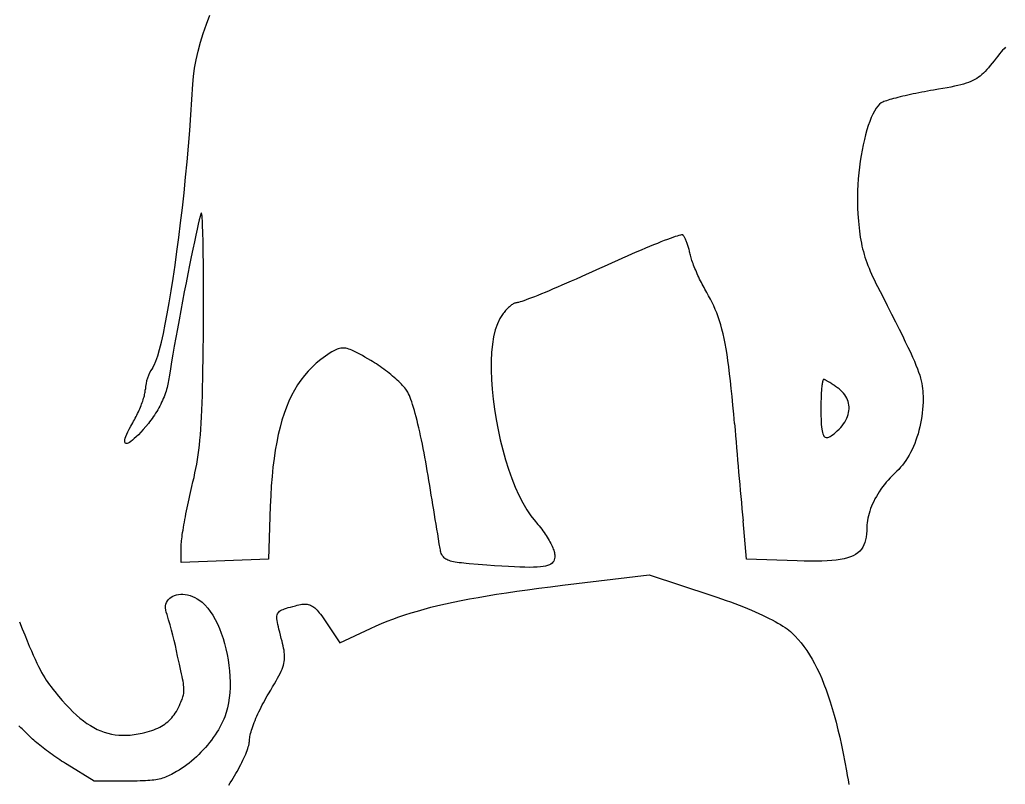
# Model space of a CAD drawing. Extents: x 3 to 294, y -207 to -4.
# Drawn here: x 135.6 to 208.2, y -120 to -63.7 of the extents above; entities that cross this region are included whole.
import ezdxf

# ---------------------------------------------------------------- set-up
doc = ezdxf.new("R2010")
doc.units = 0
doc.layers.get('0').update_dxf_attribs({"linetype": 'CONTINUOUS'})

msp = doc.modelspace()

# ---------------------------------------------------------------- linework, layer by layer
at = {"color": 1}
for p, q in [((195.827, -93.978), (195.827, -93.978)), ((154.079, -99.516), (153.944, -103.426)), ((189.154, -103.426), (188.887, -100.603)), ((147.517, -103.677), (147.517, -102.493)), ((150.73, -103.551), (147.517, -103.677)), ((153.944, -103.426), (150.73, -103.551)), ((168.715, -103.758), (168.715, -103.757)), ((192.877, -103.551), (189.154, -103.426)), ((175.606, -105.343), (181.977, -104.569)), ((181.977, -104.569), (186.598, -106.099)), ((158.173, -108.048), (159.19, -109.579)), ((159.19, -109.579), (161.464, -108.525)), ((141.109, -119.788), (139.13, -118.559)), ((143.547, -119.776), (141.109, -119.788))]:
    msp.add_line(p, q, dxfattribs=at)
for points in [[(148.376, -68.441), (148.425, -67.857), (148.507, -67.254), (148.621, -66.633), (148.766, -65.996), (148.941, -65.347), (149.144, -64.687), (149.376, -64.018), (149.633, -63.344)], [(208.205, -65.715), (208.107, -65.816), (208.004, -65.931), (207.895, -66.058), (207.778, -66.2), (207.653, -66.356), (207.518, -66.526), (207.373, -66.712)], [(207.373, -66.712), (207.231, -66.893), (207.096, -67.061), (206.967, -67.216), (206.842, -67.359), (206.72, -67.491), (206.599, -67.613), (206.478, -67.726), (206.355, -67.829), (206.229, -67.924), (206.098, -68.012), (205.961, -68.093), (205.816, -68.168), (205.661, -68.238), (205.496, -68.303), (205.318, -68.365), (205.127, -68.423), (204.92, -68.479), (204.696, -68.534), (204.454, -68.587), (204.192, -68.641), (203.909, -68.695), (203.602, -68.75), (203.271, -68.808), (202.915, -68.868)], [(145.408, -89.342), (145.53, -89.138), (145.657, -88.84), (145.789, -88.453), (145.925, -87.982), (146.064, -87.431), (146.206, -86.806), (146.349, -86.111), (146.493, -85.352), (146.638, -84.533), (146.782, -83.659), (146.926, -82.735), (147.067, -81.767), (147.206, -80.758), (147.342, -79.715), (147.475, -78.641), (147.602, -77.543), (147.725, -76.424), (147.841, -75.29), (147.951, -74.145), (148.054, -72.996), (148.148, -71.845), (148.234, -70.7), (148.31, -69.563), (148.376, -68.441)], [(202.915, -68.868), (202.695, -68.906), (202.477, -68.944), (202.259, -68.984), (202.044, -69.024), (201.831, -69.066), (201.622, -69.108), (201.416, -69.15), (201.215, -69.193), (201.018, -69.236), (200.827, -69.279), (200.642, -69.322), (200.464, -69.365), (200.293, -69.407), (200.13, -69.449), (199.976, -69.491), (199.83, -69.531), (199.694, -69.571), (199.568, -69.609), (199.453, -69.646), (199.35, -69.682), (199.258, -69.716), (199.179, -69.749), (199.113, -69.78), (199.06, -69.809)], [(199.06, -69.809), (198.932, -69.907), (198.805, -70.041), (198.681, -70.208), (198.559, -70.407), (198.44, -70.635), (198.326, -70.89), (198.215, -71.172), (198.108, -71.477), (198.007, -71.803), (197.91, -72.15), (197.82, -72.514), (197.735, -72.894), (197.657, -73.288), (197.586, -73.694), (197.522, -74.11), (197.465, -74.534), (197.417, -74.964), (197.377, -75.398), (197.347, -75.835), (197.325, -76.271), (197.314, -76.706), (197.312, -77.137), (197.321, -77.563), (197.341, -77.981)], [(148.997, -77.927), (148.962, -78.009), (148.912, -78.175), (148.849, -78.419), (148.774, -78.734), (148.688, -79.115), (148.591, -79.554), (148.487, -80.045), (148.374, -80.583), (148.256, -81.16), (148.133, -81.771), (148.006, -82.408), (147.877, -83.067), (147.747, -83.739), (147.616, -84.42), (147.487, -85.102), (147.361, -85.78), (147.238, -86.447), (147.12, -87.096), (147.009, -87.722), (146.905, -88.317), (146.81, -88.876), (146.725, -89.393), (146.651, -89.86), (146.589, -90.272)], [(149.154, -86.224), (149.158, -85.638), (149.16, -85.063), (149.162, -84.502), (149.162, -83.955), (149.161, -83.423), (149.16, -82.908), (149.157, -82.411), (149.154, -81.933), (149.15, -81.476), (149.145, -81.04), (149.139, -80.627), (149.132, -80.239), (149.125, -79.876), (149.116, -79.54), (149.107, -79.231), (149.098, -78.952), (149.087, -78.704), (149.076, -78.488), (149.064, -78.304), (149.052, -78.155), (149.039, -78.041), (149.025, -77.965), (149.011, -77.926), (148.997, -77.927)], [(197.341, -77.981), (197.36, -78.255), (197.38, -78.519), (197.403, -78.773), (197.428, -79.018), (197.456, -79.256), (197.487, -79.486), (197.521, -79.71), (197.558, -79.929), (197.599, -80.143), (197.644, -80.353), (197.693, -80.561), (197.747, -80.765), (197.804, -80.969), (197.867, -81.172), (197.934, -81.375), (198.007, -81.579), (198.085, -81.785), (198.169, -81.994), (198.258, -82.206), (198.353, -82.422), (198.455, -82.643), (198.563, -82.87), (198.678, -83.104), (198.8, -83.346)], [(184.449, -79.538), (184.417, -79.53), (184.358, -79.534), (184.276, -79.55), (184.17, -79.577), (184.041, -79.615), (183.89, -79.664), (183.719, -79.722), (183.527, -79.791), (183.317, -79.869), (183.088, -79.956), (182.842, -80.052), (182.58, -80.157), (182.303, -80.269), (182.01, -80.389), (181.705, -80.516), (181.386, -80.651), (181.056, -80.792), (180.715, -80.939), (180.364, -81.092), (180.004, -81.25), (179.635, -81.414), (179.26, -81.582), (178.878, -81.755), (178.49, -81.931)], [(184.991, -80.942), (184.973, -80.86), (184.954, -80.778), (184.934, -80.697), (184.914, -80.617), (184.892, -80.538), (184.87, -80.46), (184.847, -80.384), (184.824, -80.31), (184.8, -80.238), (184.776, -80.168), (184.752, -80.1), (184.727, -80.035), (184.703, -79.973), (184.678, -79.914), (184.654, -79.858), (184.629, -79.806), (184.605, -79.757), (184.581, -79.712), (184.558, -79.672), (184.535, -79.635), (184.512, -79.604), (184.491, -79.577), (184.47, -79.555), (184.449, -79.538)], [(186.214, -83.768), (186.147, -83.654), (186.081, -83.537), (186.014, -83.417), (185.948, -83.294), (185.883, -83.169), (185.818, -83.042), (185.754, -82.913), (185.691, -82.784), (185.63, -82.654), (185.57, -82.525), (185.512, -82.395), (185.455, -82.267), (185.401, -82.139), (185.349, -82.014), (185.299, -81.89), (185.252, -81.769), (185.208, -81.651), (185.166, -81.536), (185.128, -81.425), (185.093, -81.318), (185.062, -81.216), (185.035, -81.119), (185.011, -81.027), (184.991, -80.942)], [(178.49, -81.931), (178.102, -82.109), (177.718, -82.283), (177.339, -82.453), (176.966, -82.62), (176.6, -82.783), (176.242, -82.94), (175.893, -83.093), (175.554, -83.24), (175.225, -83.382), (174.908, -83.517), (174.604, -83.645), (174.313, -83.767), (174.037, -83.881), (173.777, -83.987), (173.533, -84.085), (173.306, -84.174), (173.098, -84.254), (172.909, -84.325), (172.74, -84.386), (172.593, -84.437), (172.468, -84.477), (172.366, -84.506), (172.288, -84.524), (172.235, -84.53)], [(198.8, -83.346), (199.17, -84.071), (199.512, -84.743), (199.827, -85.365), (200.116, -85.938), (200.38, -86.467), (200.62, -86.953), (200.837, -87.4), (201.033, -87.81), (201.209, -88.185), (201.365, -88.53), (201.503, -88.846), (201.623, -89.136), (201.728, -89.403), (201.818, -89.649), (201.894, -89.878), (201.958, -90.092), (202.01, -90.295), (202.052, -90.487), (202.084, -90.674), (202.108, -90.856), (202.125, -91.037), (202.136, -91.22), (202.143, -91.408), (202.145, -91.603)], [(188.26, -93.435), (188.201, -92.732), (188.142, -92.068), (188.083, -91.44), (188.023, -90.847), (187.963, -90.288), (187.902, -89.76), (187.839, -89.262), (187.775, -88.792), (187.708, -88.35), (187.639, -87.932), (187.567, -87.537), (187.492, -87.164), (187.413, -86.811), (187.331, -86.476), (187.244, -86.158), (187.153, -85.855), (187.056, -85.565), (186.955, -85.286), (186.847, -85.018), (186.734, -84.758), (186.614, -84.505), (186.488, -84.257), (186.355, -84.012), (186.214, -83.768)], [(172.235, -84.53), (172.193, -84.533), (172.149, -84.541), (172.104, -84.554), (172.056, -84.572), (172.006, -84.595), (171.955, -84.623), (171.902, -84.655), (171.849, -84.691), (171.794, -84.731), (171.738, -84.776), (171.682, -84.824), (171.625, -84.875), (171.569, -84.93), (171.512, -84.988), (171.455, -85.049), (171.399, -85.113), (171.343, -85.18), (171.287, -85.249), (171.233, -85.32), (171.18, -85.394), (171.128, -85.469), (171.078, -85.547), (171.029, -85.625), (170.982, -85.705)], [(148.306, -98.066), (148.387, -97.728), (148.462, -97.397), (148.532, -97.069), (148.597, -96.742), (148.658, -96.414), (148.713, -96.082), (148.765, -95.743), (148.812, -95.393), (148.855, -95.032), (148.894, -94.654), (148.93, -94.259), (148.962, -93.843), (148.991, -93.404), (149.017, -92.938), (149.04, -92.442), (149.061, -91.916), (149.079, -91.354), (149.095, -90.755), (149.109, -90.116), (149.121, -89.434), (149.131, -88.707), (149.14, -87.931), (149.148, -87.104), (149.154, -86.224)], [(170.982, -85.705), (170.798, -86.091), (170.646, -86.538), (170.525, -87.04), (170.436, -87.591), (170.376, -88.187), (170.344, -88.821), (170.341, -89.489), (170.364, -90.185), (170.413, -90.903), (170.487, -91.638), (170.584, -92.384), (170.705, -93.136), (170.848, -93.889), (171.011, -94.637), (171.195, -95.374), (171.398, -96.096), (171.619, -96.796), (171.857, -97.469), (172.112, -98.11), (172.382, -98.713), (172.666, -99.273), (172.963, -99.784), (173.273, -100.241), (173.594, -100.639)], [(158.491, -88.226), (158.133, -88.463), (157.791, -88.716), (157.467, -88.985), (157.159, -89.27), (156.868, -89.572), (156.593, -89.893), (156.333, -90.232), (156.089, -90.59), (155.861, -90.968), (155.647, -91.367), (155.448, -91.787), (155.264, -92.23), (155.094, -92.695), (154.937, -93.183), (154.795, -93.696), (154.665, -94.234), (154.549, -94.797), (154.446, -95.387), (154.355, -96.004), (154.276, -96.648), (154.209, -97.321), (154.154, -98.023), (154.111, -98.754), (154.079, -99.516)], [(161.473, -88.782), (161.253, -88.653), (161.049, -88.534), (160.858, -88.426), (160.681, -88.328), (160.517, -88.239), (160.365, -88.161), (160.222, -88.092), (160.09, -88.033), (159.966, -87.983), (159.85, -87.942), (159.741, -87.91), (159.637, -87.887), (159.538, -87.872), (159.443, -87.866), (159.351, -87.868), (159.261, -87.878), (159.171, -87.896), (159.082, -87.921), (158.992, -87.954), (158.899, -87.995), (158.804, -88.042), (158.705, -88.097), (158.601, -88.158), (158.491, -88.226)], [(164.162, -91.046), (164.11, -90.969), (164.049, -90.888), (163.981, -90.803), (163.906, -90.715), (163.824, -90.625), (163.735, -90.531), (163.64, -90.435), (163.539, -90.337), (163.432, -90.238), (163.321, -90.137), (163.205, -90.035), (163.086, -89.933), (162.962, -89.83), (162.835, -89.728), (162.705, -89.625), (162.573, -89.524), (162.438, -89.424), (162.302, -89.325), (162.165, -89.228), (162.027, -89.133), (161.888, -89.041), (161.749, -88.951), (161.611, -88.865), (161.473, -88.782)], [(146.589, -90.272), (146.569, -90.396), (146.545, -90.521), (146.516, -90.649), (146.483, -90.78), (146.446, -90.912), (146.404, -91.045), (146.359, -91.18), (146.309, -91.316), (146.256, -91.453), (146.2, -91.591), (146.14, -91.728), (146.077, -91.866), (146.01, -92.003), (145.941, -92.14), (145.868, -92.276), (145.793, -92.411), (145.715, -92.545), (145.634, -92.677), (145.551, -92.807), (145.465, -92.936), (145.378, -93.061), (145.288, -93.185), (145.196, -93.305), (145.103, -93.422)], [(194.82, -90.177), (194.806, -90.182), (194.792, -90.197), (194.779, -90.221), (194.766, -90.255), (194.754, -90.297), (194.741, -90.348), (194.729, -90.407), (194.718, -90.474), (194.707, -90.549), (194.697, -90.631), (194.687, -90.72), (194.677, -90.815), (194.668, -90.916), (194.66, -91.024), (194.652, -91.137), (194.646, -91.255), (194.639, -91.378), (194.634, -91.505), (194.629, -91.637), (194.625, -91.773), (194.622, -91.912), (194.62, -92.055), (194.618, -92.201), (194.618, -92.349)], [(195.96, -90.886), (195.895, -90.837), (195.831, -90.79), (195.767, -90.743), (195.704, -90.698), (195.641, -90.653), (195.579, -90.61), (195.519, -90.569), (195.459, -90.529), (195.401, -90.49), (195.345, -90.453), (195.29, -90.418), (195.238, -90.385), (195.187, -90.354), (195.139, -90.325), (195.093, -90.298), (195.05, -90.274), (195.009, -90.252), (194.972, -90.233), (194.938, -90.216), (194.907, -90.202), (194.879, -90.191), (194.856, -90.183), (194.836, -90.178), (194.82, -90.177)], [(143.949, -93.374), (144.012, -93.264), (144.075, -93.152), (144.136, -93.038), (144.196, -92.923), (144.254, -92.807), (144.31, -92.69), (144.365, -92.573), (144.418, -92.456), (144.468, -92.34), (144.517, -92.225), (144.563, -92.11), (144.606, -91.998), (144.647, -91.887), (144.685, -91.779), (144.72, -91.674), (144.752, -91.571), (144.781, -91.473), (144.806, -91.378), (144.828, -91.287), (144.846, -91.201), (144.861, -91.12), (144.871, -91.044), (144.877, -90.974), (144.88, -90.91)], [(165.641, -96.91), (165.585, -96.575), (165.527, -96.243), (165.467, -95.913), (165.405, -95.586), (165.343, -95.264), (165.279, -94.947), (165.214, -94.637), (165.148, -94.333), (165.082, -94.036), (165.015, -93.748), (164.949, -93.469), (164.882, -93.2), (164.816, -92.942), (164.75, -92.696), (164.685, -92.462), (164.62, -92.241), (164.557, -92.034), (164.495, -91.842), (164.435, -91.665), (164.376, -91.505), (164.319, -91.363), (164.264, -91.238), (164.212, -91.132), (164.162, -91.046)], [(195.827, -93.978), (195.959, -93.851), (196.081, -93.721), (196.192, -93.589), (196.292, -93.455), (196.381, -93.319), (196.458, -93.181), (196.525, -93.043), (196.581, -92.904), (196.626, -92.764), (196.659, -92.625), (196.682, -92.486), (196.693, -92.347), (196.694, -92.21), (196.683, -92.075), (196.661, -91.941), (196.628, -91.81), (196.584, -91.681), (196.528, -91.556), (196.462, -91.433), (196.384, -91.315), (196.295, -91.2), (196.194, -91.091), (196.083, -90.985), (195.96, -90.886)], [(202.145, -91.603), (202.142, -91.865), (202.131, -92.128), (202.112, -92.391), (202.086, -92.653), (202.051, -92.914), (202.01, -93.173), (201.961, -93.43), (201.905, -93.684), (201.842, -93.935), (201.772, -94.182), (201.697, -94.424), (201.614, -94.662), (201.526, -94.895), (201.432, -95.121), (201.332, -95.341), (201.227, -95.554), (201.116, -95.76), (201, -95.957), (200.88, -96.146), (200.754, -96.326), (200.624, -96.497), (200.489, -96.657), (200.351, -96.807), (200.208, -96.946)], [(194.618, -92.349), (194.619, -92.621), (194.622, -92.873), (194.629, -93.105), (194.638, -93.318), (194.65, -93.511), (194.666, -93.685), (194.685, -93.841), (194.708, -93.978), (194.736, -94.098), (194.768, -94.2), (194.804, -94.285), (194.846, -94.353), (194.893, -94.404), (194.945, -94.439), (195.003, -94.458), (195.067, -94.462), (195.138, -94.451), (195.214, -94.425), (195.298, -94.384), (195.389, -94.33), (195.487, -94.262), (195.592, -94.18), (195.705, -94.085), (195.827, -93.978)], [(145.103, -93.422), (144.903, -93.661), (144.714, -93.879), (144.535, -94.077), (144.367, -94.253), (144.21, -94.408), (144.065, -94.542), (143.933, -94.655), (143.813, -94.746), (143.706, -94.817), (143.612, -94.867), (143.532, -94.896), (143.467, -94.904), (143.416, -94.891), (143.381, -94.858), (143.361, -94.803), (143.357, -94.727), (143.369, -94.631), (143.398, -94.514), (143.444, -94.376), (143.508, -94.217), (143.59, -94.037), (143.691, -93.837), (143.81, -93.616), (143.949, -93.374)], [(200.208, -96.946), (200.042, -97.102), (199.882, -97.262), (199.727, -97.425), (199.578, -97.591), (199.434, -97.759), (199.297, -97.93), (199.165, -98.103), (199.04, -98.277), (198.921, -98.453), (198.809, -98.631), (198.703, -98.809), (198.604, -98.987), (198.512, -99.166), (198.428, -99.345), (198.35, -99.523), (198.28, -99.701), (198.218, -99.878), (198.163, -100.054), (198.117, -100.228), (198.079, -100.4), (198.048, -100.571), (198.027, -100.739), (198.014, -100.904), (198.009, -101.066)], [(147.517, -102.493), (147.519, -102.405), (147.524, -102.303), (147.533, -102.189), (147.546, -102.063), (147.561, -101.925), (147.579, -101.777), (147.601, -101.619), (147.625, -101.452), (147.652, -101.276), (147.682, -101.093), (147.714, -100.902), (147.749, -100.704), (147.786, -100.501), (147.825, -100.292), (147.866, -100.079), (147.909, -99.862), (147.954, -99.642), (148, -99.419), (148.048, -99.194), (148.097, -98.968), (148.148, -98.742), (148.2, -98.516), (148.253, -98.29), (148.306, -98.066)], [(173.594, -100.639), (173.691, -100.75), (173.787, -100.863), (173.881, -100.979), (173.973, -101.096), (174.062, -101.214), (174.149, -101.332), (174.233, -101.452), (174.314, -101.571), (174.392, -101.689), (174.466, -101.807), (174.537, -101.924), (174.604, -102.039), (174.667, -102.152), (174.725, -102.263), (174.779, -102.371), (174.828, -102.476), (174.872, -102.577), (174.911, -102.675), (174.945, -102.768), (174.973, -102.857), (174.995, -102.941), (175.011, -103.019), (175.021, -103.092), (175.024, -103.158)], [(198.009, -101.066), (198.004, -101.326), (197.987, -101.568), (197.959, -101.795), (197.917, -102.005), (197.861, -102.2), (197.79, -102.379), (197.703, -102.544), (197.599, -102.695), (197.478, -102.832), (197.338, -102.956), (197.178, -103.067), (196.997, -103.165), (196.795, -103.252), (196.57, -103.327), (196.322, -103.392), (196.049, -103.445), (195.751, -103.489), (195.427, -103.523), (195.076, -103.548), (194.696, -103.564), (194.287, -103.572), (193.848, -103.572), (193.379, -103.565), (192.877, -103.551)], [(168.715, -103.757), (168.512, -103.74), (168.322, -103.722), (168.146, -103.704), (167.982, -103.684), (167.831, -103.663), (167.691, -103.64), (167.562, -103.616), (167.444, -103.589), (167.336, -103.559), (167.238, -103.527), (167.148, -103.492), (167.068, -103.454), (166.995, -103.412), (166.93, -103.367), (166.872, -103.317), (166.821, -103.263), (166.775, -103.204), (166.735, -103.141), (166.7, -103.072), (166.67, -102.998), (166.643, -102.919), (166.62, -102.833), (166.6, -102.741), (166.583, -102.643)], [(175.024, -103.158), (175.02, -103.276), (175.006, -103.385), (174.982, -103.484), (174.945, -103.575), (174.892, -103.656), (174.824, -103.729), (174.737, -103.794), (174.63, -103.85), (174.501, -103.898), (174.348, -103.938), (174.17, -103.97), (173.964, -103.995), (173.73, -104.012), (173.464, -104.022), (173.166, -104.025), (172.833, -104.021), (172.464, -104.01), (172.057, -103.992), (171.61, -103.968), (171.122, -103.938), (170.59, -103.902), (170.012, -103.859), (169.388, -103.811), (168.715, -103.758)], [(161.464, -108.525), (161.865, -108.343), (162.272, -108.168), (162.686, -108), (163.108, -107.838), (163.541, -107.681), (163.984, -107.53), (164.441, -107.383), (164.912, -107.242), (165.399, -107.104), (165.904, -106.971), (166.427, -106.841), (166.97, -106.715), (167.536, -106.592), (168.124, -106.472), (168.737, -106.354), (169.376, -106.237), (170.043, -106.123), (170.739, -106.01), (171.465, -105.898), (172.223, -105.787), (173.015, -105.677), (173.842, -105.566), (174.705, -105.455), (175.606, -105.343)], [(146.479, -107.507), (146.417, -107.334), (146.378, -107.17), (146.363, -107.015), (146.368, -106.869), (146.394, -106.733), (146.439, -106.607), (146.501, -106.492), (146.579, -106.388), (146.673, -106.295), (146.781, -106.215), (146.901, -106.147), (147.033, -106.091), (147.175, -106.05), (147.325, -106.022), (147.484, -106.008), (147.649, -106.009), (147.819, -106.024), (147.993, -106.056), (148.17, -106.103), (148.348, -106.167), (148.527, -106.247), (148.705, -106.345), (148.88, -106.461), (149.052, -106.595)], [(149.052, -106.595), (149.265, -106.793), (149.468, -107.021), (149.662, -107.276), (149.846, -107.556), (150.019, -107.859), (150.182, -108.182), (150.333, -108.524), (150.472, -108.883), (150.599, -109.255), (150.713, -109.639), (150.814, -110.033), (150.901, -110.434), (150.974, -110.841), (151.033, -111.25), (151.077, -111.66), (151.106, -112.069), (151.119, -112.475), (151.115, -112.874), (151.095, -113.266), (151.058, -113.647), (151.003, -114.016), (150.931, -114.37), (150.84, -114.708), (150.73, -115.026)], [(186.598, -106.099), (186.95, -106.217), (187.296, -106.337), (187.635, -106.457), (187.967, -106.578), (188.292, -106.699), (188.608, -106.821), (188.916, -106.943), (189.215, -107.065), (189.505, -107.186), (189.786, -107.307), (190.056, -107.428), (190.316, -107.548), (190.566, -107.666), (190.804, -107.784), (191.031, -107.9), (191.246, -108.015), (191.448, -108.128), (191.638, -108.239), (191.815, -108.348), (191.978, -108.455), (192.128, -108.56), (192.263, -108.661), (192.383, -108.76), (192.488, -108.856)], [(154.891, -109.256), (154.828, -109.012), (154.77, -108.789), (154.718, -108.585), (154.673, -108.4), (154.635, -108.233), (154.605, -108.081), (154.583, -107.945), (154.57, -107.823), (154.566, -107.714), (154.571, -107.616), (154.587, -107.529), (154.613, -107.451), (154.65, -107.382), (154.699, -107.32), (154.76, -107.264), (154.833, -107.213), (154.92, -107.166), (155.02, -107.122), (155.134, -107.079), (155.263, -107.037), (155.406, -106.994), (155.565, -106.949), (155.74, -106.901), (155.932, -106.85)], [(155.932, -106.85), (156.059, -106.817), (156.179, -106.789), (156.293, -106.766), (156.401, -106.749), (156.504, -106.738), (156.602, -106.733), (156.695, -106.735), (156.785, -106.743), (156.872, -106.759), (156.956, -106.782), (157.038, -106.813), (157.119, -106.851), (157.199, -106.898), (157.278, -106.954), (157.358, -107.019), (157.438, -107.092), (157.52, -107.176), (157.603, -107.269), (157.689, -107.372), (157.778, -107.485), (157.87, -107.609), (157.966, -107.744), (158.067, -107.89), (158.173, -108.048)], [(135.613, -108.041), (135.813, -108.545), (135.998, -109.008), (136.171, -109.433), (136.333, -109.822), (136.484, -110.178), (136.626, -110.504), (136.76, -110.801), (136.888, -111.074), (137.01, -111.325), (137.128, -111.555), (137.244, -111.768), (137.357, -111.967), (137.47, -112.154), (137.584, -112.332), (137.699, -112.503), (137.818, -112.67), (137.94, -112.835), (138.069, -113.003), (138.204, -113.173)], [(153.949, -113.34), (154.107, -113.076), (154.253, -112.831), (154.386, -112.604), (154.507, -112.392), (154.616, -112.195), (154.714, -112.011), (154.8, -111.839), (154.876, -111.676), (154.941, -111.522), (154.996, -111.376), (155.041, -111.235), (155.077, -111.098), (155.104, -110.965), (155.121, -110.832), (155.131, -110.699), (155.132, -110.565), (155.126, -110.427), (155.112, -110.285), (155.091, -110.137), (155.063, -109.982), (155.029, -109.817), (154.989, -109.643), (154.943, -109.456), (154.891, -109.256)], [(192.488, -108.856), (192.719, -109.089), (192.943, -109.335), (193.16, -109.595), (193.371, -109.868), (193.575, -110.157), (193.774, -110.46), (193.966, -110.779), (194.152, -111.113), (194.333, -111.465), (194.508, -111.833), (194.679, -112.218), (194.844, -112.621), (195.004, -113.043), (195.159, -113.483), (195.311, -113.943), (195.457, -114.422), (195.6, -114.922), (195.739, -115.442), (195.874, -115.984), (196.005, -116.547), (196.133, -117.132), (196.258, -117.739), (196.38, -118.37), (196.499, -119.024)], [(147.451, -114.056), (147.498, -113.948), (147.54, -113.847), (147.579, -113.752), (147.613, -113.662), (147.642, -113.575), (147.667, -113.49), (147.688, -113.406), (147.704, -113.32), (147.715, -113.231), (147.721, -113.138), (147.722, -113.039), (147.719, -112.933), (147.71, -112.819), (147.696, -112.694), (147.677, -112.558), (147.653, -112.408), (147.623, -112.244), (147.588, -112.063), (147.548, -111.865), (147.501, -111.648), (147.449, -111.41), (147.391, -111.15), (147.327, -110.866), (147.258, -110.557)], [(138.204, -113.173), (138.481, -113.513), (138.753, -113.831), (139.021, -114.13), (139.286, -114.409), (139.547, -114.669), (139.806, -114.909), (140.063, -115.131), (140.319, -115.333), (140.574, -115.518), (140.828, -115.684), (141.083, -115.831), (141.338, -115.962), (141.594, -116.074), (141.853, -116.17), (142.113, -116.249), (142.377, -116.31), (142.644, -116.356), (142.914, -116.385), (143.19, -116.398), (143.47, -116.396), (143.755, -116.378), (144.047, -116.345), (144.346, -116.297), (144.651, -116.234)], [(152.548, -116.766), (152.551, -116.685), (152.561, -116.596), (152.576, -116.497), (152.598, -116.39), (152.626, -116.276), (152.658, -116.155), (152.697, -116.027), (152.74, -115.892), (152.788, -115.753), (152.841, -115.608), (152.898, -115.458), (152.959, -115.305), (153.025, -115.148), (153.094, -114.988), (153.167, -114.826), (153.243, -114.661), (153.323, -114.496), (153.405, -114.329), (153.49, -114.162), (153.578, -113.995), (153.667, -113.829), (153.759, -113.664), (153.853, -113.501), (153.949, -113.34)], [(144.651, -116.234), (144.838, -116.189), (145.017, -116.142), (145.188, -116.093), (145.352, -116.04), (145.508, -115.985), (145.657, -115.926), (145.799, -115.863), (145.935, -115.797), (146.065, -115.727), (146.189, -115.653), (146.307, -115.574), (146.42, -115.491), (146.527, -115.403), (146.63, -115.31), (146.728, -115.211), (146.822, -115.108), (146.912, -114.998), (146.998, -114.883), (147.081, -114.762), (147.16, -114.634), (147.236, -114.5), (147.31, -114.359), (147.382, -114.211), (147.451, -114.056)], [(150.73, -115.026), (150.652, -115.217), (150.565, -115.409), (150.47, -115.601), (150.366, -115.794), (150.256, -115.987), (150.138, -116.179), (150.012, -116.37), (149.881, -116.56), (149.743, -116.748), (149.599, -116.934), (149.45, -117.117), (149.296, -117.298), (149.137, -117.475), (148.974, -117.648), (148.806, -117.816), (148.635, -117.981), (148.461, -118.14), (148.284, -118.293), (148.104, -118.441), (147.922, -118.583), (147.738, -118.717), (147.552, -118.845), (147.366, -118.965), (147.178, -119.077)], [(136.276, -116.392), (136.173, -116.283), (136.074, -116.181), (135.979, -116.085), (135.888, -115.996), (135.8, -115.914), (135.716, -115.838), (135.636, -115.769), (135.56, -115.707)], [(139.13, -118.559), (138.993, -118.473), (138.854, -118.384), (138.714, -118.293), (138.574, -118.2), (138.433, -118.104), (138.292, -118.008), (138.152, -117.91), (138.013, -117.811), (137.875, -117.712), (137.739, -117.613), (137.606, -117.514), (137.475, -117.415), (137.347, -117.318), (137.223, -117.221), (137.103, -117.126), (136.988, -117.033), (136.877, -116.942), (136.772, -116.853), (136.672, -116.767), (136.579, -116.685), (136.492, -116.605), (136.412, -116.53), (136.34, -116.459), (136.276, -116.392)], [(151.019, -120.065), (151.129, -119.899), (151.237, -119.732), (151.342, -119.563), (151.445, -119.394), (151.544, -119.225), (151.641, -119.056), (151.734, -118.888), (151.823, -118.722), (151.908, -118.558), (151.989, -118.396), (152.066, -118.238), (152.138, -118.083), (152.205, -117.932), (152.267, -117.785), (152.323, -117.644), (152.374, -117.509), (152.418, -117.38), (152.457, -117.258), (152.489, -117.143), (152.514, -117.035), (152.533, -116.936), (152.544, -116.846), (152.548, -116.766)], [(147.178, -119.077), (147.049, -119.151), (146.925, -119.219), (146.806, -119.283), (146.691, -119.341), (146.578, -119.394), (146.468, -119.443), (146.357, -119.488), (146.247, -119.528), (146.135, -119.565), (146.02, -119.597), (145.902, -119.627), (145.779, -119.652), (145.65, -119.675), (145.514, -119.695), (145.37, -119.712), (145.218, -119.726), (145.055, -119.739), (144.882, -119.749), (144.696, -119.757), (144.497, -119.763), (144.283, -119.768), (144.055, -119.772), (143.81, -119.774), (143.547, -119.776)], [(196.499, -119.024), (196.558, -119.351), (196.62, -119.681), (196.684, -120.011)]]:
    msp.add_lwpolyline(points, dxfattribs=at)
for centre, radius, start, end in [((147.88, -91.048), 3.004, 145.39571, 177.37421), ((949.909, -30.475), 764.247, 184.725514, 185.264921), ((-16632.589, -2858.695), 17023.748, 9.3168793, 9.3364336), ((110.523, -118.313), 37.545, 11.92261, 16.72791)]:
    msp.add_arc(centre, radius, start, end, dxfattribs=at)

doc.saveas('drawing.dxf')
